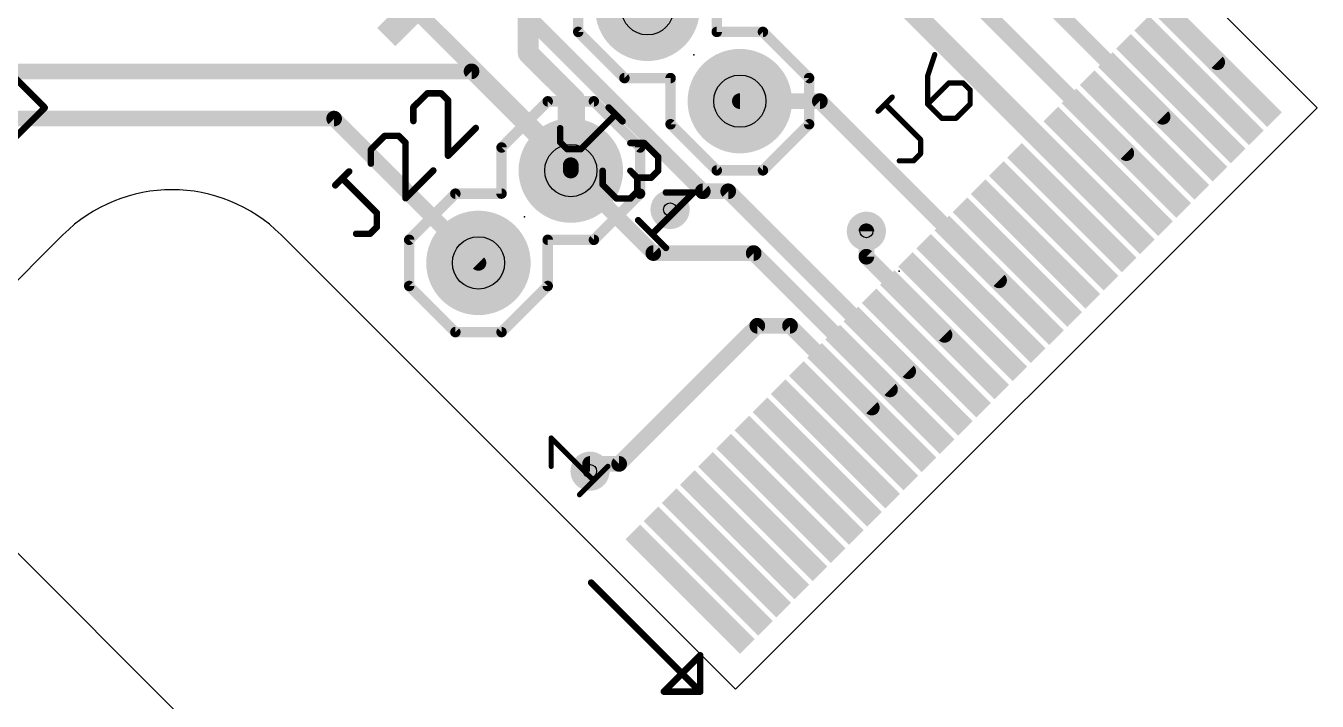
# Model space of a CAD drawing. Extents: x -76 to 580, y -41 to 95.
# Drawn here: x 301.21 to 326.33, y -8.36 to 4.77 of the extents above; entities that cross this region are included whole.
import ezdxf

# ---------------------------------------------------------------- set-up
doc = ezdxf.new("R2010")
doc.units = 0
for name, color, linetype in [('1', 22, 'CONTINUOUS'), ('16', 175, 'CONTINUOUS'), ('17', 82, 'CONTINUOUS'), ('18', 82, 'CONTINUOUS'), ('20', 7, 'CONTINUOUS'), ('21', 32, 'CONTINUOUS'), ('23', 7, 'CONTINUOUS'), ('25', 253, 'CONTINUOUS'), ('29', 253, 'CONTINUOUS'), ('30', 253, 'CONTINUOUS'), ('31', 253, 'CONTINUOUS'), ('32', 253, 'CONTINUOUS'), ('44', 253, 'CONTINUOUS'), ('51', 53, 'CONTINUOUS'), ('57', 253, 'CONTINUOUS')]:
    doc.layers.add(name, color=color, linetype=linetype)

# ---------------------------------------------------------------- blocks, each defined once
blk = doc.blocks.new('RECT')
blk.add_solid([(-0.5, -0.5), (0.5, -0.5), (-0.5, 0.5), (0.5, 0.5)])
blk = doc.blocks.new('ROUNDP')
at = {"const_width": 0.5}
blk.add_lwpolyline([(0, -0.25, 1), (0, 0.25, 1), (0, -0.25)], format="xyb", dxfattribs=at)
blk = doc.blocks.new('ROUNDV')
at = {"const_width": 0.5}
blk.add_lwpolyline([(0, -0.25, 1), (0, 0.25, 1), (0, -0.25)], format="xyb", dxfattribs=at)

msp = doc.modelspace()

# ---------------------------------------------------------------- linework, layer by layer
at = {"layer": '1'}
for points, const_width in [([(315.0868, 11.243), (323.3246, 3.0052)], 0.3048), ([(322.6175, 2.2981), (314.2383, 10.6773)], 0.3048), ([(321.9104, 1.591), (316.2889, 7.2125)], 0.4064), ([(324.3852, 4.0659), (322.4407, 6.0104)], 0.3048), ([(314.3797, 1.5556), (310.9856, 4.9497)], 0.3048), ([(309.8825, 3.8891), (293.52, 3.8891)], 0.3048), ([(309.8825, 3.8891), (311.8129, 1.9587)], 0.3048), ([(316.6566, 3.3093), (315.1009, 3.3093)], 0.3048), ([(320.1426, -0.1768), (316.6566, 3.3093)], 0.3048), ([(307.2096, 2.9698), (299.1062, 2.9698)], 0.3048), ([(310.0168, 0.1626), (307.2096, 2.9698)], 0.3048), ([(313.418, 0.3536), (311.8129, 1.9587)], 0.3048), ([(314.8746, 1.5556), (314.3797, 1.5556)], 0.3048), ([(318.3748, -1.9445), (314.8746, 1.5556)], 0.3048), ([(317.5617, 0.2828), (317.5617, 0.7778)], 0.3048), ([(315.3696, 0.3536), (313.418, 0.3536)], 0.3048), ([(318.0213, -2.2981), (315.3696, 0.3536)], 0.3048), ([(319.0819, -1.2374), (317.5617, 0.2828)], 0.3048), ([(315.4403, -1.0607), (312.7533, -3.7477)], 0.3048), ([(316.0767, -1.0607), (315.4403, -1.0607)], 0.3048), ([(317.6677, -2.6517), (316.0767, -1.0607)], 0.3048), ([(312.7533, -3.7477), (312.1876, -3.7477)], 0.3048)]:
    msp.add_lwpolyline(points, dxfattribs=dict(at, const_width=const_width))
for points, const_width in [([(309.9364, 3.943, 1), (309.8286, 3.8352)], 0.1524), ([(309.8825, 3.8129, 1), (309.8825, 3.9653)], 0.1524), ([(324.3313, 4.012, 1), (324.4391, 4.1197)], 0.1524), ([(315.1009, 3.3855, 1), (315.1009, 3.2331)], 0.1524), ([(316.7104, 3.3631, 1), (316.6027, 3.2554)], 0.1524), ([(316.6566, 3.2331, 1), (316.6566, 3.3855)], 0.1524), ([(307.2635, 3.0237, 1), (307.1557, 2.916)], 0.1524), ([(307.2096, 2.8936, 1), (307.2096, 3.046)], 0.1524), ([(323.2707, 2.9513, 1), (323.3785, 3.0591)], 0.1524), ([(322.5636, 2.2442, 1), (322.6713, 2.352)], 0.1524), ([(311.8668, 2.0126, 1), (311.759, 1.9048)], 0.1524), ([(311.759, 1.9048, 1), (311.8668, 2.0126)], 0.1524), ([(321.8385, 1.5191, 1), (321.9822, 1.6628)], 0.2032), ([(314.3797, 1.6318, 1), (314.3797, 1.4794)], 0.1524), ([(314.3258, 1.5018, 1), (314.4336, 1.6095)], 0.1524), ([(314.9285, 1.6095, 1), (314.8208, 1.5018)], 0.1524), ([(314.8746, 1.4794, 1), (314.8746, 1.6318)], 0.1524), ([(317.6379, 0.7778, 1), (317.4855, 0.7778)], 0.1524), ([(313.418, 0.4298, 1), (313.418, 0.2774)], 0.1524), ([(315.4235, 0.4074, 1), (315.3157, 0.2997)], 0.1524), ([(315.3696, 0.2774, 1), (315.3696, 0.4298)], 0.1524), ([(309.9629, 0.1087, 1), (310.0707, 0.2165)], 0.1524), ([(313.3641, 0.2997, 1), (313.4719, 0.4074)], 0.1524), ([(317.6155, 0.3367, 1), (317.5078, 0.229)], 0.1524), ([(317.4855, 0.2828, 1), (317.6379, 0.2828)], 0.1524), ([(320.0887, -0.2307, 1), (320.1965, -0.1229)], 0.1524), ([(315.4403, -0.9845, 1), (315.4403, -1.1369)], 0.1524), ([(315.4942, -1.1145, 1), (315.3865, -1.0068)], 0.1524), ([(316.1306, -1.0068, 1), (316.0228, -1.1145)], 0.1524), ([(316.0767, -1.1369, 1), (316.0767, -0.9845)], 0.1524), ([(319.028, -1.2913, 1), (319.1358, -1.1836)], 0.1524), ([(318.3209, -1.9984, 1), (318.4287, -1.8907)], 0.1524), ([(317.9674, -2.352, 1), (318.0752, -2.2442)], 0.1524), ([(317.6138, -2.7055, 1), (317.7216, -2.5978)], 0.1524), ([(312.1876, -3.6715, 1), (312.1876, -3.8239)], 0.1524), ([(312.6994, -3.6938, 1), (312.8072, -3.8015)], 0.1524), ([(312.7533, -3.8239, 1), (312.7533, -3.6715)], 0.1524)]:
    msp.add_lwpolyline(points, format="xyb", dxfattribs=dict(at, const_width=const_width))
at = {"layer": '16'}
for points, const_width in [([(310.9856, 5.6569), (310.9856, 4.2426)], 0.4064), ([(311.8129, 2.0633), (308.7716, 5.1046)], 0.3048), ([(310.9856, 4.2426), (311.7634, 3.4648)], 0.4064), ([(311.7634, 3.4648), (311.8129, 3.4153)], 0.4064), ([(311.7634, 3.4648), (311.7634, 2.192)], 0.4064), ([(311.8129, 3.4153), (311.8129, 1.9587)], 0.4064), ([(311.8129, 3.4153), (311.8836, 3.3446)], 0.4064), ([(311.8836, 3.3446), (311.8836, 1.888)], 0.4064), ([(311.7634, 2.192), (311.6715, 2.1001)], 0.4064), ([(311.6715, 2.1001), (311.8129, 1.9587)], 0.4064), ([(311.8129, 1.9587), (311.8129, 2.0633)], 0.3048)]:
    msp.add_lwpolyline(points, dxfattribs=dict(at, const_width=const_width))
for points, const_width in [([(311.0574, 4.3145, 1), (310.9137, 4.1708)], 0.2032), ([(310.884, 4.2426, 1), (311.0872, 4.2426)], 0.2032), ([(311.8352, 3.5367, 1), (311.6915, 3.393)], 0.2032), ([(311.865, 3.4648, 1), (311.6618, 3.4648)], 0.2032), ([(311.6915, 3.393, 1), (311.8352, 3.5367)], 0.2032), ([(311.8847, 3.4872, 1), (311.741, 3.3435)], 0.2032), ([(311.9145, 3.4153, 1), (311.7113, 3.4153)], 0.2032), ([(311.741, 3.3435, 1), (311.8847, 3.4872)], 0.2032), ([(311.9852, 3.3446, 1), (311.782, 3.3446)], 0.2032), ([(311.8117, 3.2728, 1), (311.9554, 3.4165)], 0.2032), ([(311.7433, 2.1719, 1), (311.5996, 2.0283)], 0.2032), ([(311.5996, 2.1719, 1), (311.7433, 2.0283)], 0.2032), ([(311.6618, 2.192, 1), (311.865, 2.192)], 0.2032), ([(311.8352, 2.1202, 1), (311.6915, 2.2639)], 0.2032), ([(311.7113, 1.9587, 1), (311.9145, 1.9587)], 0.2032), ([(311.741, 1.8868, 1), (311.8847, 2.0305)], 0.2032), ([(311.8891, 2.0633, 1), (311.7367, 2.0633)], 0.1524), ([(311.7367, 1.9587, 1), (311.8891, 1.9587)], 0.1524), ([(311.759, 2.0095, 1), (311.8668, 2.1172)], 0.1524), ([(311.782, 1.888, 1), (311.9852, 1.888)], 0.2032)]:
    msp.add_lwpolyline(points, format="xyb", dxfattribs=dict(at, const_width=const_width))
at = {"layer": '20'}
for p, q in [((323.5014, 6.0104), (326.3298, 3.182)), ((326.3298, 3.182), (315.0161, -8.1317)), ((301.9346, 0.7071), (297.692, -3.5355)), ((315.0161, -8.1317), (306.1772, 0.7071))]:
    msp.add_line(p, q, dxfattribs=at)
msp.add_arc((304.0559, -1.4142), 3, 45, 135, dxfattribs=at)
at = {"layer": '21'}
for points, const_width in [([(311.4317, -3.7959), (311.4317, -3.2446)], 0.1016), ([(311.4317, -3.2446), (312.2586, -4.0715)], 0.1016), ([(311.983, -4.3471), (312.5343, -3.7959)], 0.1016), ([(312.2089, -6.0571), (314.3302, -8.1784)], 0.127), ([(314.3302, -7.4713), (313.6231, -8.1784)], 0.127), ([(314.3302, -8.1784), (314.3302, -7.4713)], 0.127), ([(313.6231, -8.1784), (314.3302, -8.1784)], 0.127)]:
    msp.add_lwpolyline(points, dxfattribs=dict(at, const_width=const_width))
for points, const_width in [([(311.4571, -3.2446, 1), (311.4063, -3.2446)], 0.0508), ([(311.4497, -3.2267, 1), (311.4138, -3.2626)], 0.0508), ([(312.5522, -3.8138, 1), (312.5163, -3.7779)], 0.0508), ([(311.4063, -3.7959, 1), (311.4571, -3.7959)], 0.0508), ([(312.2407, -4.0895, 1), (312.2766, -4.0536)], 0.0508), ([(311.965, -4.3292, 1), (312.001, -4.3651)], 0.0508), ([(312.2313, -6.0346, 1), (312.1864, -6.0795)], 0.0635), ([(314.3619, -7.4713, 1), (314.2984, -7.4713)], 0.0635), ([(314.3526, -7.4937, 1), (314.3077, -7.4488)], 0.0635), ([(313.6231, -8.1466, 1), (313.6231, -8.2101)], 0.0635), ([(313.6006, -8.1559, 1), (313.6455, -8.2008)], 0.0635), ([(314.2984, -8.1784, 1), (314.3619, -8.1784)], 0.0635), ([(314.3077, -8.2008, 1), (314.3526, -8.1559)], 0.0635), ([(314.3302, -8.2101, 1), (314.3302, -8.1466)], 0.0635)]:
    msp.add_lwpolyline(points, format="xyb", dxfattribs=dict(at, const_width=const_width))
at = {"layer": '23'}
for p in [(314.2029, 4.2073), (301.581, 3.182), (310.9149, 1.0607), (318.1981, 0)]:
    msp.add_point(p, dxfattribs=at)
at = {"layer": '25'}
for points, const_width in [([(318.8916, 4.2152), (318.7538, 3.8017)], 0.1016), ([(318.7538, 3.8017), (318.7538, 3.2505)], 0.1016), ([(309.0211, 3.4608), (308.7514, 3.1912)], 0.127), ([(309.2907, 3.4608), (309.0211, 3.4608)], 0.127), ([(309.4255, 3.326), (309.2907, 3.4608)], 0.127), ([(319.1672, 3.6639), (318.7538, 3.2505)], 0.1016), ([(319.4428, 3.6639), (319.1672, 3.6639)], 0.1016), ([(319.5806, 3.5261), (319.4428, 3.6639)], 0.1016), ([(319.5806, 3.2505), (319.5806, 3.5261)], 0.1016), ([(309.4255, 2.2475), (309.4255, 3.326)], 0.127), ([(317.7891, 3.1127), (318.0647, 3.3883)], 0.1016), ([(318.6159, 2.5614), (317.9269, 3.2505)], 0.1016), ([(318.7538, 3.2505), (319.0294, 2.9749)], 0.1016), ([(319.305, 2.9749), (319.5806, 3.2505)], 0.1016), ([(308.7514, 3.1912), (308.7514, 2.9215)], 0.127), ([(312.01, 2.3772), (312.6841, 3.0513)], 0.127), ([(312.5493, 3.1861), (312.819, 2.9165)], 0.127), ([(319.0294, 2.9749), (319.305, 2.9749)], 0.1016), ([(309.9648, 2.7867), (309.4255, 2.2475)], 0.127), ([(311.6056, 2.7817), (311.6056, 2.512)], 0.127), ([(308.1942, 2.6339), (307.9246, 2.3643)], 0.127), ([(308.4638, 2.6339), (308.1942, 2.6339)], 0.127), ([(308.5986, 2.4991), (308.4638, 2.6339)], 0.127), ([(308.5986, 1.4206), (308.5986, 2.4991)], 0.127), ([(311.6056, 2.512), (311.7404, 2.3772)], 0.127), ([(312.9718, 2.494), (313.2414, 2.494)], 0.127), ([(313.2414, 2.494), (313.511, 2.2244)], 0.127), ([(318.6159, 2.2858), (318.6159, 2.5614)], 0.1016), ([(307.9246, 2.3643), (307.9246, 2.0947)], 0.127), ([(311.7404, 2.3772), (312.01, 2.3772)], 0.127), ([(313.511, 2.2244), (313.511, 1.9548)], 0.127), ([(318.4781, 2.148), (318.6159, 2.2858)], 0.1016), ([(309.1379, 1.9598), (308.5986, 1.4206)], 0.127), ([(312.4325, 1.6851), (312.4325, 1.9548)], 0.127), ([(313.1066, 1.8199), (312.9718, 1.9548)], 0.127), ([(313.511, 1.9548), (313.3762, 1.8199)], 0.127), ([(318.2025, 2.148), (318.4781, 2.148)], 0.1016), ([(307.2325, 1.6722), (307.5021, 1.9419)], 0.127), ([(308.0414, 1.133), (307.3673, 1.807)], 0.127), ([(313.3762, 1.8199), (313.1066, 1.8199)], 0.127), ([(313.1066, 1.8199), (313.1066, 1.5503)], 0.127), ([(312.7021, 1.4155), (312.4325, 1.6851)], 0.127), ([(313.1066, 1.5503), (312.9718, 1.4155)], 0.127), ([(314.2031, 1.5323), (313.3942, 0.7234)], 0.127), ([(313.6638, 1.5323), (314.2031, 1.5323)], 0.127), ([(312.9718, 1.4155), (312.7021, 1.4155)], 0.127), ([(308.0414, 0.8633), (308.0414, 1.133)], 0.127), ([(313.1245, 0.9931), (313.6638, 0.4538)], 0.127), ([(307.6369, 0.7285), (307.9066, 0.7285)], 0.127), ([(307.9066, 0.7285), (308.0414, 0.8633)], 0.127)]:
    msp.add_lwpolyline(points, dxfattribs=dict(at, const_width=const_width))
for points, const_width in [([(318.9157, 4.2072, 1), (318.8675, 4.2232)], 0.0508), ([(318.7792, 3.8017, 1), (318.7284, 3.8017)], 0.0508), ([(318.7297, 3.8098, 1), (318.7779, 3.7937)], 0.0508), ([(309.0211, 3.4926, 1), (309.0211, 3.4291)], 0.0635), ([(309.0435, 3.4384, 1), (308.9986, 3.4833)], 0.0635), ([(309.3132, 3.4833, 1), (309.2683, 3.4384)], 0.0635), ([(309.2907, 3.4291, 1), (309.2907, 3.4926)], 0.0635), ([(319.1672, 3.6893, 1), (319.1672, 3.6385)], 0.0508), ([(319.1852, 3.646, 1), (319.1492, 3.6819)], 0.0508), ([(319.4608, 3.6819, 1), (319.4249, 3.646)], 0.0508), ([(319.4428, 3.6385, 1), (319.4428, 3.6893)], 0.0508), ([(319.606, 3.5261, 1), (319.5553, 3.5261)], 0.0508), ([(319.5627, 3.5082, 1), (319.5986, 3.5441)], 0.0508), ([(309.4573, 3.326, 1), (309.3938, 3.326)], 0.0635), ([(309.4031, 3.3036, 1), (309.448, 3.3485)], 0.0635), ([(317.9448, 3.2685, 1), (317.9089, 3.2325)], 0.0508), ([(318.0826, 3.3703, 1), (318.0467, 3.4063)], 0.0508), ([(318.7717, 3.2684, 1), (318.7358, 3.2325)], 0.0508), ([(318.7358, 3.2684, 1), (318.7717, 3.2325)], 0.0508), ([(318.7284, 3.2505, 1), (318.7792, 3.2505)], 0.0508), ([(319.5552, 3.2505, 1), (319.606, 3.2505)], 0.0508), ([(319.5986, 3.2325, 1), (319.5627, 3.2684)], 0.0508), ([(308.7832, 3.1912, 1), (308.7197, 3.1912)], 0.0635), ([(308.729, 3.2136, 1), (308.7739, 3.1687)], 0.0635), ([(312.5718, 3.2086, 1), (312.5269, 3.1637)], 0.0635), ([(312.7066, 3.0288, 1), (312.6617, 3.0737)], 0.0635), ([(317.7711, 3.1306, 1), (317.807, 3.0947)], 0.0508), ([(319.0294, 3.0003, 1), (319.0294, 2.9495)], 0.0508), ([(319.0114, 2.9569, 1), (319.0474, 2.9928)], 0.0508), ([(319.2871, 2.9928, 1), (319.323, 2.9569)], 0.0508), ([(319.305, 2.9495, 1), (319.305, 3.0003)], 0.0508), ([(308.7197, 2.9215, 1), (308.7832, 2.9215)], 0.0635), ([(309.9873, 2.7643, 1), (309.9424, 2.8092)], 0.0635), ([(311.6373, 2.7817, 1), (311.5738, 2.7817)], 0.0635), ([(312.7965, 2.894, 1), (312.8414, 2.9389)], 0.0635), ([(308.1942, 2.6657, 1), (308.1942, 2.6022)], 0.0635), ([(308.2166, 2.6115, 1), (308.1717, 2.6564)], 0.0635), ([(308.4863, 2.6564, 1), (308.4414, 2.6115)], 0.0635), ([(308.4638, 2.6022, 1), (308.4638, 2.6657)], 0.0635), ([(308.6304, 2.4991, 1), (308.5669, 2.4991)], 0.0635), ([(308.5762, 2.4767, 1), (308.6211, 2.5216)], 0.0635), ([(311.628, 2.5345, 1), (311.5831, 2.4896)], 0.0635), ([(311.5738, 2.512, 1), (311.6373, 2.512)], 0.0635), ([(312.9718, 2.5258, 1), (312.9718, 2.4623)], 0.0635), ([(313.2638, 2.5165, 1), (313.2189, 2.4716)], 0.0635), ([(313.2414, 2.4623, 1), (313.2414, 2.5258)], 0.0635), ([(318.6413, 2.5614, 1), (318.5905, 2.5614)], 0.0508), ([(318.598, 2.5435, 1), (318.6339, 2.5794)], 0.0508), ([(307.9563, 2.3643, 1), (307.8928, 2.3643)], 0.0635), ([(307.9021, 2.3867, 1), (307.947, 2.3418)], 0.0635), ([(309.4031, 2.2699, 1), (309.448, 2.225)], 0.0635), ([(309.3938, 2.2475, 1), (309.4573, 2.2475)], 0.0635), ([(311.7404, 2.409, 1), (311.7404, 2.3455)], 0.0635), ([(311.718, 2.3547, 1), (311.7629, 2.3997)], 0.0635), ([(311.9876, 2.3997, 1), (312.0325, 2.3547)], 0.0635), ([(312.01, 2.3455, 1), (312.01, 2.409)], 0.0635), ([(313.5428, 2.2244, 1), (313.4793, 2.2244)], 0.0635), ([(313.4886, 2.2019, 1), (313.5335, 2.2469)], 0.0635), ([(318.5905, 2.2858, 1), (318.6413, 2.2858)], 0.0508), ([(318.6339, 2.2678, 1), (318.598, 2.3037)], 0.0508), ([(307.8928, 2.0947, 1), (307.9563, 2.0947)], 0.0635), ([(309.1604, 1.9374, 1), (309.1155, 1.9823)], 0.0635), ([(312.4642, 1.9548, 1), (312.4007, 1.9548)], 0.0635), ([(312.9942, 1.9772, 1), (312.9493, 1.9323)], 0.0635), ([(313.5335, 1.9323, 1), (313.4886, 1.9772)], 0.0635), ([(318.2025, 2.1734, 1), (318.2025, 2.1226)], 0.0508), ([(318.4602, 2.1659, 1), (318.4961, 2.13)], 0.0508), ([(318.4781, 2.1226, 1), (318.4781, 2.1734)], 0.0508), ([(307.3898, 1.8295, 1), (307.3449, 1.7846)], 0.0635), ([(307.5246, 1.9194, 1), (307.4797, 1.9643)], 0.0635), ([(313.1383, 1.8199, 1), (313.0748, 1.8199)], 0.0635), ([(313.1066, 1.8517, 1), (313.1066, 1.7882)], 0.0635), ([(313.0841, 1.7975, 1), (313.129, 1.8424)], 0.0635), ([(313.3538, 1.8424, 1), (313.3987, 1.7975)], 0.0635), ([(313.3762, 1.7882, 1), (313.3762, 1.8517)], 0.0635), ([(313.4793, 1.9548, 1), (313.5428, 1.9548)], 0.0635), ([(307.21, 1.6947, 1), (307.2549, 1.6498)], 0.0635), ([(312.4549, 1.7076, 1), (312.41, 1.6627)], 0.0635), ([(312.4007, 1.6851, 1), (312.4642, 1.6851)], 0.0635), ([(313.0748, 1.5503, 1), (313.1383, 1.5503)], 0.0635), ([(313.129, 1.5279, 1), (313.0841, 1.5728)], 0.0635), ([(313.6638, 1.5641, 1), (313.6638, 1.5006)], 0.0635), ([(314.2255, 1.5099, 1), (314.1806, 1.5548)], 0.0635), ([(314.2031, 1.5006, 1), (314.2031, 1.5641)], 0.0635), ([(308.5762, 1.443, 1), (308.6211, 1.3981)], 0.0635), ([(308.5669, 1.4206, 1), (308.6304, 1.4206)], 0.0635), ([(312.7021, 1.4472, 1), (312.7021, 1.3837)], 0.0635), ([(312.6797, 1.393, 1), (312.7246, 1.4379)], 0.0635), ([(312.9493, 1.4379, 1), (312.9942, 1.393)], 0.0635), ([(312.9718, 1.3837, 1), (312.9718, 1.4472)], 0.0635), ([(308.0731, 1.133, 1), (308.0096, 1.133)], 0.0635), ([(308.0189, 1.1105, 1), (308.0638, 1.1554)], 0.0635), ([(313.147, 1.0155, 1), (313.1021, 0.9706)], 0.0635), ([(307.6369, 0.7602, 1), (307.6369, 0.6967)], 0.0635), ([(307.8841, 0.7509, 1), (307.929, 0.706)], 0.0635), ([(307.9066, 0.6967, 1), (307.9066, 0.7602)], 0.0635), ([(308.0096, 0.8633, 1), (308.0731, 0.8633)], 0.0635), ([(308.0638, 0.8409, 1), (308.0189, 0.8858)], 0.0635), ([(313.3717, 0.7459, 1), (313.4166, 0.701)], 0.0635), ([(313.6414, 0.4313, 1), (313.6863, 0.4762)], 0.0635)]:
    msp.add_lwpolyline(points, format="xyb", dxfattribs=dict(at, const_width=const_width))
at = {"layer": '44'}
for centre, radius in [((313.3049, 5.1053), 0.508), ((315.1009, 3.3093), 0.508), ((311.8129, 1.9587), 0.508), ((313.7433, 1.2021), 0.127), ((317.5617, 0.7778), 0.127), ((310.0168, 0.1626), 0.508), ((312.1876, -3.8891), 0.127)]:
    msp.add_circle(centre, radius, dxfattribs=at)
at = {"layer": '51'}
for points, const_width in [([(301.581, 3.182), (270.4683, 34.2947)], 0.127), ([(311.9578, 4.6563), (311.9578, 5.5543)], 0.2032), ([(314.6519, 5.5543), (314.6519, 4.6563)], 0.2032), ([(312.8559, 3.7583), (311.9578, 4.6563)], 0.2032), ([(314.6519, 4.6563), (315.5499, 4.6563)], 0.2032), ([(315.5499, 4.6563), (316.448, 3.7583)], 0.2032), ([(313.7539, 3.7583), (312.8559, 3.7583)], 0.2032), ([(313.7539, 2.8602), (313.7539, 3.7583)], 0.2032), ([(316.448, 2.8602), (316.448, 3.7583)], 0.2032), ([(310.4658, 2.4077), (311.3639, 3.3057)], 0.2032), ([(311.3639, 3.3057), (312.2619, 3.3057)], 0.2032), ([(312.2619, 3.3057), (313.1599, 2.4077)], 0.2032), ([(295.5706, -2.8284), (301.581, 3.182)], 0.127), ([(314.6519, 1.9622), (313.7539, 2.8602)], 0.2032), ([(315.5499, 1.9622), (316.448, 2.8602)], 0.2032), ([(310.4658, 1.5097), (310.4658, 2.4077)], 0.2032), ([(313.1599, 2.4077), (313.1599, 1.5097)], 0.2032), ([(314.6519, 1.9622), (315.5499, 1.9622)], 0.2032), ([(308.6698, 0.6116), (309.5678, 1.5097)], 0.2032), ([(309.5678, 1.5097), (310.4658, 1.5097)], 0.2032), ([(313.1599, 1.5097), (312.2619, 0.6116)], 0.2032), ([(308.6698, 0.6116), (308.6698, -0.2864)], 0.2032), ([(311.3639, 0.6116), (311.3639, -0.2864)], 0.2032), ([(312.2619, 0.6116), (311.3639, 0.6116)], 0.2032), ([(308.6698, -0.2864), (309.5678, -1.1844)], 0.2032), ([(311.3639, -0.2864), (310.4658, -1.1844)], 0.2032), ([(309.5678, -1.1844), (310.4658, -1.1844)], 0.2032)]:
    msp.add_lwpolyline(points, dxfattribs=dict(at, const_width=const_width))
for points, const_width in [([(311.9938, 4.6922, 1), (311.9219, 4.6204)], 0.1016), ([(311.907, 4.6563, 1), (312.0086, 4.6563)], 0.1016), ([(314.6519, 4.7071, 1), (314.6519, 4.6055)], 0.1016), ([(314.6011, 4.6563, 1), (314.7027, 4.6563)], 0.1016), ([(315.5859, 4.6922, 1), (315.514, 4.6204)], 0.1016), ([(315.5499, 4.6055, 1), (315.5499, 4.7071)], 0.1016), ([(312.8559, 3.8091, 1), (312.8559, 3.7075)], 0.1016), ([(312.8199, 3.7223, 1), (312.8918, 3.7942)], 0.1016), ([(313.8047, 3.7583, 1), (313.7031, 3.7583)], 0.1016), ([(313.7539, 3.7075, 1), (313.7539, 3.8091)], 0.1016), ([(316.4988, 3.7583, 1), (316.3972, 3.7583)], 0.1016), ([(316.412, 3.7223, 1), (316.4839, 3.7942)], 0.1016), ([(311.3639, 3.3565, 1), (311.3639, 3.2549)], 0.1016), ([(311.3998, 3.2698, 1), (311.3279, 3.3416)], 0.1016), ([(312.2978, 3.3416, 1), (312.226, 3.2698)], 0.1016), ([(312.2619, 3.2549, 1), (312.2619, 3.3565)], 0.1016), ([(301.6035, 3.1595, 1), (301.5586, 3.2044)], 0.0635), ([(301.5586, 3.1595, 1), (301.6035, 3.2044)], 0.0635), ([(313.7898, 2.8962, 1), (313.718, 2.8243)], 0.1016), ([(313.7031, 2.8602, 1), (313.8047, 2.8602)], 0.1016), ([(316.3972, 2.8602, 1), (316.4988, 2.8602)], 0.1016), ([(316.4839, 2.8243, 1), (316.412, 2.8962)], 0.1016), ([(310.5166, 2.4077, 1), (310.415, 2.4077)], 0.1016), ([(310.4299, 2.4436, 1), (310.5018, 2.3718)], 0.1016), ([(313.2107, 2.4077, 1), (313.1091, 2.4077)], 0.1016), ([(313.124, 2.3718, 1), (313.1958, 2.4436)], 0.1016), ([(314.6519, 2.013, 1), (314.6519, 1.9114)], 0.1016), ([(314.616, 1.9263, 1), (314.6878, 1.9981)], 0.1016), ([(315.514, 1.9981, 1), (315.5859, 1.9263)], 0.1016), ([(315.5499, 1.9114, 1), (315.5499, 2.013)], 0.1016), ([(309.5678, 1.5605, 1), (309.5678, 1.4589)], 0.1016), ([(309.6037, 1.4738, 1), (309.5319, 1.5456)], 0.1016), ([(310.415, 1.5097, 1), (310.5166, 1.5097)], 0.1016), ([(310.4658, 1.4589, 1), (310.4658, 1.5605)], 0.1016), ([(313.1091, 1.5097, 1), (313.2107, 1.5097)], 0.1016), ([(313.1958, 1.4738, 1), (313.124, 1.5456)], 0.1016), ([(308.7206, 0.6116, 1), (308.619, 0.6116)], 0.1016), ([(308.6339, 0.6476, 1), (308.7057, 0.5757)], 0.1016), ([(311.4147, 0.6116, 1), (311.3131, 0.6116)], 0.1016), ([(311.3639, 0.6624, 1), (311.3639, 0.5608)], 0.1016), ([(312.226, 0.6476, 1), (312.2978, 0.5757)], 0.1016), ([(312.2619, 0.5608, 1), (312.2619, 0.6624)], 0.1016), ([(308.7057, -0.2505, 1), (308.6339, -0.3223)], 0.1016), ([(308.619, -0.2864, 1), (308.7206, -0.2864)], 0.1016), ([(311.3131, -0.2864, 1), (311.4147, -0.2864)], 0.1016), ([(311.3998, -0.3223, 1), (311.3279, -0.2505)], 0.1016), ([(309.5678, -1.1336, 1), (309.5678, -1.2352)], 0.1016), ([(309.5319, -1.2203, 1), (309.6037, -1.1485)], 0.1016), ([(310.4299, -1.1485, 1), (310.5018, -1.2203)], 0.1016), ([(310.4658, -1.2352, 1), (310.4658, -1.1336)], 0.1016)]:
    msp.add_lwpolyline(points, format="xyb", dxfattribs=dict(at, const_width=const_width))
at = {"layer": '57'}
msp.add_line((247.2576, 48.3131), (314.6448, -19.0742), dxfattribs=at)

# ---------------------------------------------------------------- block references
at = {"layer": '1', "xscale": 0.25, "yscale": 3, "rotation": 45}
for p in [(324.3852, 4.0659), (324.0317, 3.7123), (323.6781, 3.3588), (323.3246, 3.0052), (322.971, 2.6517), (322.6175, 2.2981), (322.2639, 1.9445), (321.9104, 1.591), (321.5568, 1.2374), (321.2033, 0.8839), (320.8497, 0.5303), (320.4961, 0.1768), (320.1426, -0.1768), (319.789, -0.5303), (319.4355, -0.8839), (319.0819, -1.2374), (318.7284, -1.591), (318.3748, -1.9445), (318.0213, -2.2981), (317.6677, -2.6517), (317.3142, -3.0052), (316.9606, -3.3588), (316.6071, -3.7123), (316.2535, -4.0659), (315.8999, -4.4194), (315.5464, -4.773), (315.1928, -5.1265), (314.8393, -5.4801), (314.4857, -5.8336), (314.1322, -6.1872)]:
    msp.add_blockref('RECT', p, dxfattribs=at)
at = {"layer": '16', "xscale": 0.348, "yscale": 1.397, "rotation": 135}
msp.add_blockref('RECT', (308.7716, 5.1046), dxfattribs=at)
at = {"layer": '17', "xscale": 1.8796, "yscale": 1.8796}
for p, rotation in [((313.3049, 5.1053), 225), ((313.3049, 5.1053), 225), ((315.1009, 3.3093), 225), ((315.1009, 3.3093), 225), ((311.8129, 1.9587), 135), ((311.8129, 1.9587), 135), ((310.0168, 0.1626), 135), ((310.0168, 0.1626), 135)]:
    msp.add_blockref('ROUNDP', p, dxfattribs=dict(at, rotation=rotation))
at = {"layer": '18', "xscale": 0.6096, "yscale": 0.6096}
for p in [(313.7433, 1.2021), (313.7433, 1.2021), (317.5617, 0.7778), (317.5617, 0.7778), (312.1876, -3.8891), (312.1876, -3.8891)]:
    msp.add_blockref('ROUNDV', p, dxfattribs=at)
at = {"layer": '29'}
for name, p, xscale, yscale, rotation in [('ROUNDP', (313.3049, 5.1053), 2.032, 2.032, 225), ('RECT', (324.3852, 4.0659), 0.4024, 3.1524, 45), ('RECT', (324.0317, 3.7123), 0.4024, 3.1524, 45), ('ROUNDP', (315.1009, 3.3093), 2.032, 2.032, 225), ('RECT', (323.6781, 3.3588), 0.4024, 3.1524, 45), ('RECT', (323.3246, 3.0052), 0.4024, 3.1524, 45), ('RECT', (322.971, 2.6517), 0.4024, 3.1524, 45), ('RECT', (322.6175, 2.2981), 0.4024, 3.1524, 45), ('ROUNDP', (311.8129, 1.9587), 2.032, 2.032, 135), ('RECT', (322.2639, 1.9445), 0.4024, 3.1524, 45), ('RECT', (321.9104, 1.591), 0.4024, 3.1524, 45), ('RECT', (321.5568, 1.2374), 0.4024, 3.1524, 45), ('RECT', (321.2033, 0.8839), 0.4024, 3.1524, 45), ('RECT', (320.8497, 0.5303), 0.4024, 3.1524, 45), ('ROUNDP', (310.0168, 0.1626), 2.032, 2.032, 135), ('RECT', (320.4961, 0.1768), 0.4024, 3.1524, 45), ('RECT', (320.1426, -0.1768), 0.4024, 3.1524, 45), ('RECT', (319.789, -0.5303), 0.4024, 3.1524, 45), ('RECT', (319.4355, -0.8839), 0.4024, 3.1524, 45), ('RECT', (319.0819, -1.2374), 0.4024, 3.1524, 45), ('RECT', (318.7284, -1.591), 0.4024, 3.1524, 45), ('RECT', (318.3748, -1.9445), 0.4024, 3.1524, 45), ('RECT', (318.0213, -2.2981), 0.4024, 3.1524, 45), ('RECT', (317.6677, -2.6517), 0.4024, 3.1524, 45), ('RECT', (317.3142, -3.0052), 0.4024, 3.1524, 45), ('RECT', (316.9606, -3.3588), 0.4024, 3.1524, 45), ('RECT', (316.6071, -3.7123), 0.4024, 3.1524, 45), ('RECT', (316.2535, -4.0659), 0.4024, 3.1524, 45), ('RECT', (315.8999, -4.4194), 0.4024, 3.1524, 45), ('RECT', (315.5464, -4.773), 0.4024, 3.1524, 45), ('RECT', (315.1928, -5.1265), 0.4024, 3.1524, 45), ('RECT', (314.8393, -5.4801), 0.4024, 3.1524, 45), ('RECT', (314.4857, -5.8336), 0.4024, 3.1524, 45), ('RECT', (314.1322, -6.1872), 0.4024, 3.1524, 45)]:
    msp.add_blockref(name, p, dxfattribs=dict(at, xscale=xscale, yscale=yscale, rotation=rotation))
at = {"layer": '29', "xscale": 0.762, "yscale": 0.762}
for p in [(313.7433, 1.2021), (317.5617, 0.7778), (312.1876, -3.8891)]:
    msp.add_blockref('ROUNDV', p, dxfattribs=at)
at = {"layer": '30'}
for name, p, xscale, yscale, rotation in [('ROUNDP', (313.3049, 5.1053), 2.032, 2.032, 225), ('RECT', (308.7716, 5.1046), 0.5004, 1.5494, 135), ('ROUNDP', (315.1009, 3.3093), 2.032, 2.032, 225), ('ROUNDP', (311.8129, 1.9587), 2.032, 2.032, 135), ('ROUNDP', (310.0168, 0.1626), 2.032, 2.032, 135)]:
    msp.add_blockref(name, p, dxfattribs=dict(at, xscale=xscale, yscale=yscale, rotation=rotation))
at = {"layer": '30', "xscale": 0.762, "yscale": 0.762}
for p in [(313.7433, 1.2021), (317.5617, 0.7778), (312.1876, -3.8891)]:
    msp.add_blockref('ROUNDV', p, dxfattribs=at)
at = {"layer": '31', "xscale": 0.25, "yscale": 3, "rotation": 45}
for p in [(324.3852, 4.0659), (324.0317, 3.7123), (323.6781, 3.3588), (323.3246, 3.0052), (322.971, 2.6517), (322.6175, 2.2981), (322.2639, 1.9445), (321.9104, 1.591), (321.5568, 1.2374), (321.2033, 0.8839), (320.8497, 0.5303), (320.4961, 0.1768), (320.1426, -0.1768), (319.789, -0.5303), (319.4355, -0.8839), (319.0819, -1.2374), (318.7284, -1.591), (318.3748, -1.9445), (318.0213, -2.2981), (317.6677, -2.6517), (317.3142, -3.0052), (316.9606, -3.3588), (316.6071, -3.7123), (316.2535, -4.0659), (315.8999, -4.4194), (315.5464, -4.773), (315.1928, -5.1265), (314.8393, -5.4801), (314.4857, -5.8336), (314.1322, -6.1872)]:
    msp.add_blockref('RECT', p, dxfattribs=at)
at = {"layer": '32', "xscale": 0.348, "yscale": 1.397, "rotation": 135}
msp.add_blockref('RECT', (308.7716, 5.1046), dxfattribs=at)
at = {"layer": '51', "xscale": 0.508, "yscale": 0.508}
for p, rotation in [((313.3049, 5.1053), 135), ((315.1009, 3.3093), 135), ((311.8129, 1.9587), 45), ((310.0168, 0.1626), 45)]:
    msp.add_blockref('RECT', p, dxfattribs=dict(at, rotation=rotation))

doc.saveas('drawing.dxf')
